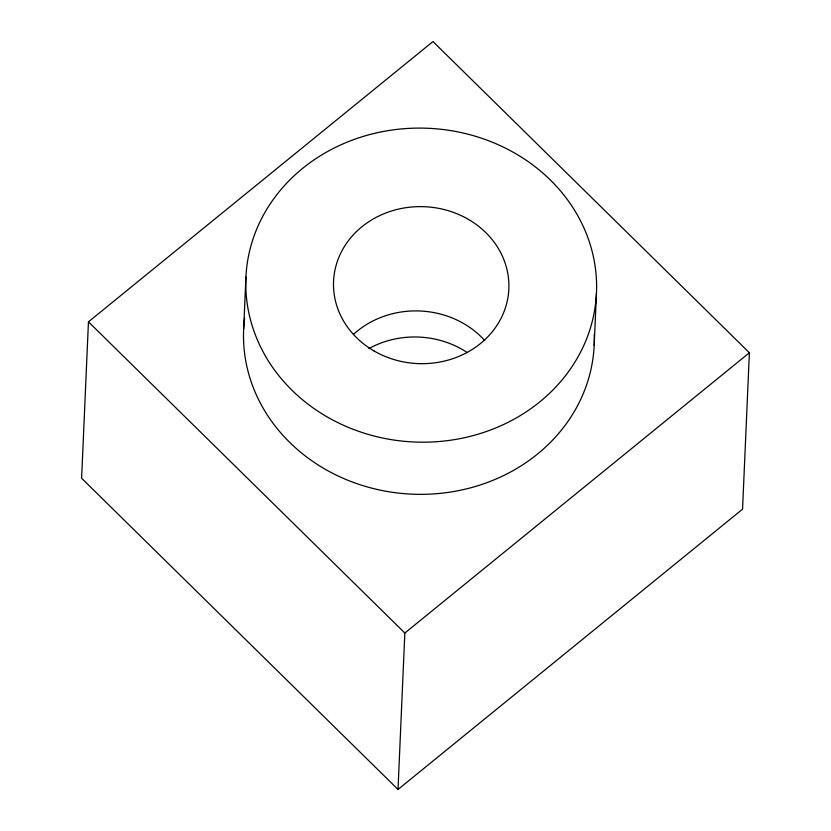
<?xml version="1.0" encoding="UTF-8"?>
<svg xmlns="http://www.w3.org/2000/svg" width="831" height="831" viewBox="0 0 831 831"><rect width="100%" height="100%" fill="white"/><g stroke="black" fill="none" stroke-linecap="round" stroke-linejoin="round"><path stroke-width="1.25" d="M88.45 321.826L81.615 478.251L398.018 789.45L742.55 509.174L749.385 352.749L432.982 41.55L88.45 321.826L404.842 633.025L398.018 789.45M243.66 329.086L245.934 276.952M594.175 345.488L596.45 293.353A175.455 157.017 2.5 0 0 340.024 145.217A175.455 157.017 2.5 0 0 327.102 416.871A175.455 157.017 2.5 0 0 596.45 293.353M404.842 633.025L749.385 352.749M594.258 334.239A175.455 157.017 2.5 0 1 411.449 494.133A175.455 157.017 2.5 0 1 244.636 317.878M353.549 334.332A87.722 78.509 2.5 0 1 484.681 340.471M368.922 348.563A87.722 78.509 2.5 0 1 467.261 352.562M374.147 351.014A87.722 78.509 2.5 0 0 508.821 289.25A87.722 78.509 2.5 0 0 380.608 215.187A87.722 78.509 2.5 0 0 374.147 351.014"/></g></svg>
